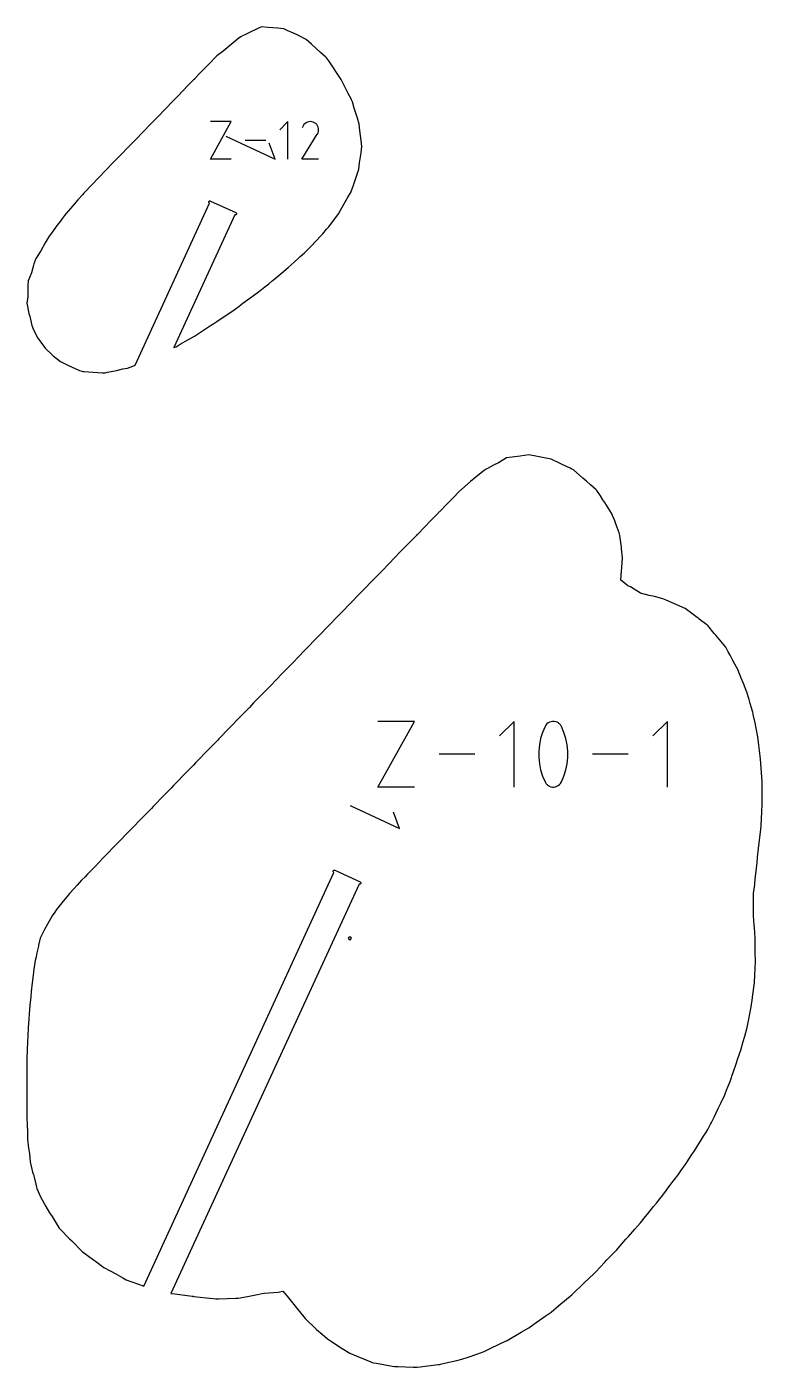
# Model space of a CAD drawing. Extents: x 0 to 560, y 0 to 480.
# Drawn here: x 352.6 to 382.9, y 84.9 to 140 of the extents above; entities that cross this region are included whole.
import ezdxf

# ---------------------------------------------------------------- set-up
doc = ezdxf.new("R2010")
doc.units = 0

msp = doc.modelspace()

# ---------------------------------------------------------------- linework, layer by layer
at = {"layer": 'annotation', "color": 1}
for p, q in [((360.184813, 134.594569), (361.038695, 136.132406)), ((361.038695, 136.132406), (360.184813, 136.132406)), ((363.374865, 136.132406), (363.032985, 135.790428)), ((363.374865, 134.594569), (363.374865, 136.132406)), ((363.997431, 135.961405), (363.952587, 135.87538)), ((364.033019, 136.011869), (363.997431, 135.961405)), ((364.075717, 136.053995), (364.033019, 136.011869)), ((364.124225, 136.087445), (364.075717, 136.053995)), ((364.177246, 136.111882), (364.124225, 136.087445)), ((364.233481, 136.126969), (364.177246, 136.111882)), ((364.291632, 136.132368), (364.233481, 136.126969)), ((364.350398, 136.127742), (364.291632, 136.132368)), ((364.408484, 136.112754), (364.350398, 136.127742)), ((364.464588, 136.087066), (364.408484, 136.112754)), ((364.514768, 136.051434), (364.464588, 136.087066)), ((364.464588, 136.087066), (364.464588, 136.087066)), ((364.556724, 136.008675), (364.514768, 136.051434)), ((364.590082, 135.960101), (364.556724, 136.008675)), ((364.614471, 135.907021), (364.590082, 135.960101)), ((364.629516, 135.850747), (364.614471, 135.907021)), ((364.614862, 135.675859), (364.630084, 135.733855)), ((364.634845, 135.792588), (364.629516, 135.850747)), ((364.630084, 135.733855), (364.634845, 135.792588)), ((360.809005, 135.52872), (362.8439, 134.592343)), ((362.456392, 135.363487), (361.615529, 135.363487)), ((362.8439, 134.592343), (362.599557, 135.252954)), ((363.951622, 134.594556), (364.582728, 135.610555)), ((364.582728, 135.610555), (364.583482, 135.611488)), ((364.582728, 135.610555), (364.582728, 135.610555)), ((364.583482, 135.611488), (364.584206, 135.61243)), ((364.584206, 135.61243), (364.584903, 135.613387)), ((364.584903, 135.613387), (364.585579, 135.614368)), ((364.585579, 135.614368), (364.586238, 135.615381)), ((364.586238, 135.615381), (364.586885, 135.616434)), ((364.586885, 135.616434), (364.587525, 135.617534)), ((364.587525, 135.617534), (364.588163, 135.61869)), ((364.588163, 135.61869), (364.588803, 135.619909)), ((364.588803, 135.619909), (364.614862, 135.675859)), ((364.588803, 135.619909), (364.588803, 135.619909)), ((361.038695, 134.594569), (360.184813, 134.594569)), ((364.634613, 134.594556), (363.951622, 134.594556)), ((367.078701, 108.752282), (368.579753, 111.455668)), ((368.579753, 111.455668), (367.078701, 111.455668)), ((372.686539, 111.455668), (372.085542, 110.854501)), ((372.686539, 108.752282), (372.686539, 111.455668)), ((374.144894, 111.420348), (374.088535, 111.389487)), ((374.205527, 111.441195), (374.144894, 111.420348)), ((374.268994, 111.451549), (374.205527, 111.441195)), ((374.333855, 111.450931), (374.268994, 111.451549)), ((374.39867, 111.438863), (374.333855, 111.450931)), ((374.461999, 111.414867), (374.39867, 111.438863)), ((379.002343, 111.455668), (378.401345, 110.854501)), ((379.002343, 108.752282), (379.002343, 111.455668)), ((373.855872, 110.997908), (373.77815, 110.747146)), ((373.959501, 111.241603), (373.855872, 110.997908)), ((373.994398, 111.299636), (373.959501, 111.241603)), ((373.959501, 111.241603), (373.959501, 111.241603)), ((374.03789, 111.34909), (373.994398, 111.299636)), ((374.088535, 111.389487), (374.03789, 111.34909)), ((374.486242, 111.402127), (374.461999, 111.414867)), ((374.461999, 111.414867), (374.461999, 111.414867)), ((374.509506, 111.387494), (374.486242, 111.402127)), ((374.531677, 111.371083), (374.509506, 111.387494)), ((374.552643, 111.35301), (374.531677, 111.371083)), ((374.57229, 111.333392), (374.552643, 111.35301)), ((374.590506, 111.312343), (374.57229, 111.333392)), ((374.607176, 111.289979), (374.590506, 111.312343)), ((374.62219, 111.266417), (374.607176, 111.289979)), ((374.635432, 111.241773), (374.62219, 111.266417)), ((374.739563, 110.997575), (374.635432, 111.241773)), ((374.635432, 111.241773), (374.635432, 111.241773)), ((374.817662, 110.746436), (374.739563, 110.997575)), ((373.726335, 110.491316), (373.700428, 110.232417)), ((373.77815, 110.747146), (373.726335, 110.491316)), ((374.869728, 110.490355), (374.817662, 110.746436)), ((374.895761, 110.231331), (374.869728, 110.490355)), ((371.071942, 110.103975), (369.593777, 110.103975)), ((373.700428, 110.232417), (373.700428, 109.97245)), ((373.700428, 109.97245), (373.726335, 109.713413)), ((374.869728, 109.712452), (374.895761, 109.971363)), ((374.895761, 109.971363), (374.895761, 110.231331)), ((377.387745, 110.103975), (375.90958, 110.103975)), ((373.726335, 109.713413), (373.77815, 109.457307)), ((373.77815, 109.457307), (373.855872, 109.20613)), ((374.739563, 109.205797), (374.817662, 109.456597)), ((374.817662, 109.456597), (374.869728, 109.712452)), ((368.579753, 108.752282), (367.078701, 108.752282)), ((373.855872, 109.20613), (373.959501, 108.961882)), ((373.959501, 108.961882), (373.959501, 108.961882)), ((373.959501, 108.961882), (373.972695, 108.937287)), ((373.972695, 108.937287), (373.987597, 108.913842)), ((373.987597, 108.913842), (374.004145, 108.89162)), ((374.004145, 108.89162), (374.022274, 108.870691)), ((374.022274, 108.870691), (374.041924, 108.851127)), ((374.041924, 108.851127), (374.063029, 108.832999)), ((374.063029, 108.832999), (374.085529, 108.816378)), ((374.085529, 108.816378), (374.10936, 108.801335)), ((374.10936, 108.801335), (374.13446, 108.787941)), ((374.13446, 108.787941), (374.13446, 108.787941)), ((374.13446, 108.787941), (374.19729, 108.764453)), ((374.19729, 108.764453), (374.261727, 108.752784)), ((374.261727, 108.752784), (374.326315, 108.752458)), ((374.326315, 108.752458), (374.389598, 108.762999)), ((374.389598, 108.762999), (374.450117, 108.78393)), ((374.450117, 108.78393), (374.506417, 108.814777)), ((374.506417, 108.814777), (374.55704, 108.855064)), ((374.55704, 108.855064), (374.600531, 108.904314)), ((374.600531, 108.904314), (374.635432, 108.962052)), ((374.635432, 108.962052), (374.739563, 109.205797)), ((374.635432, 108.962052), (374.635432, 108.962052)), ((365.929512, 107.988073), (367.964407, 107.051696)), ((367.964407, 107.051696), (367.720065, 107.712306))]:
    msp.add_line(p, q, dxfattribs=at)
at = {"layer": 'boundary', "color": 5}
for p, q in [((361.367724, 139.580793), (361.115525, 139.377204)), ((361.434786, 139.61633), (361.367724, 139.580793)), ((361.535035, 139.671975), (361.434786, 139.61633)), ((361.602096, 139.707512), (361.535035, 139.671975)), ((361.787232, 139.794574), (361.602096, 139.707512)), ((362.103296, 139.947962), (361.787232, 139.794574)), ((362.288434, 140.035024), (362.103296, 139.947962)), ((362.540633, 140.010592), (362.288434, 140.035024)), ((362.956945, 139.976831), (362.540633, 140.010592)), ((363.209142, 139.952399), (362.956945, 139.976831)), ((363.346852, 139.889769), (363.209142, 139.952399)), ((363.608371, 139.770143), (363.346852, 139.889769)), ((363.74608, 139.707512), (363.608371, 139.770143)), ((363.86057, 139.649561), (363.74608, 139.707512)), ((364.015365, 139.570247), (363.86057, 139.649561)), ((364.129855, 139.512295), (364.015365, 139.570247)), ((360.69921, 139.037955), (360.44701, 138.834367)), ((361.115525, 139.377204), (360.69921, 139.037955)), ((364.347403, 139.318048), (364.129855, 139.512295)), ((364.720551, 138.981049), (364.347403, 139.318048)), ((360.157177, 138.54181), (359.764198, 138.137389)), ((360.395076, 138.786802), (360.157177, 138.54181)), ((360.409376, 138.799874), (360.395076, 138.786802)), ((360.43271, 138.821295), (360.409376, 138.799874)), ((360.44701, 138.834367), (360.43271, 138.821295)), ((364.9381, 138.786802), (364.720551, 138.981049)), ((364.972751, 138.741598), (364.9381, 138.786802)), ((365.015917, 138.683284), (364.972751, 138.741598)), ((365.050566, 138.63808), (365.015917, 138.683284)), ((365.191262, 138.431086), (365.050566, 138.63808)), ((359.5263, 137.892397), (359.5193, 137.885191)), ((359.764198, 138.137389), (359.5263, 137.892397)), ((365.428711, 138.073085), (365.191262, 138.431086)), ((365.569408, 137.866091), (365.428711, 138.073085)), ((359.255653, 137.613893), (358.850996, 137.197579)), ((359.500742, 137.866091), (359.255653, 137.613893)), ((359.507741, 137.873297), (359.500742, 137.866091)), ((359.5193, 137.885191), (359.507741, 137.873297)), ((365.680911, 137.648477), (365.569408, 137.866091)), ((365.859774, 137.285496), (365.680911, 137.648477)), ((358.605907, 136.945381), (358.360643, 136.69297)), ((358.850996, 137.197579), (358.605907, 136.945381)), ((365.971273, 137.067882), (365.859774, 137.285496)), ((365.987704, 137.033297), (365.971273, 137.067882)), ((366.012221, 136.979965), (365.987704, 137.033297)), ((366.02865, 136.945381), (366.012221, 136.979965)), ((366.105792, 136.693182), (366.02865, 136.945381)), ((357.956265, 136.276757), (357.711317, 136.02467)), ((358.360643, 136.69297), (357.956265, 136.276757)), ((366.233421, 136.276869), (366.105792, 136.693182)), ((366.310564, 136.02467), (366.233421, 136.276869)), ((357.44713, 135.752716), (357.054525, 135.348693)), ((357.684879, 135.997449), (357.44713, 135.752716)), ((357.692129, 136.004914), (357.684879, 135.997449)), ((357.704067, 136.017205), (357.692129, 136.004914)), ((357.711317, 136.02467), (357.704067, 136.017205)), ((366.339176, 135.772472), (366.310564, 136.02467)), ((366.386886, 135.356158), (366.339176, 135.772472)), ((357.054525, 135.348693), (356.816778, 135.10396)), ((366.415496, 135.10396), (366.386886, 135.356158)), ((356.533692, 134.81251), (356.152916, 134.420577)), ((356.764168, 135.049838), (356.533692, 134.81251)), ((356.77862, 135.064709), (356.764168, 135.049838)), ((356.802329, 135.08909), (356.77862, 135.064709)), ((356.816778, 135.10396), (356.802329, 135.08909)), ((366.325197, 134.435447), (366.382103, 134.851761)), ((366.382103, 134.851761), (366.415496, 135.10396)), ((355.843461, 134.101871), (355.622108, 133.872055)), ((355.865179, 134.124253), (355.843461, 134.101871)), ((355.900716, 134.160868), (355.865179, 134.124253)), ((355.922439, 134.183249), (355.900716, 134.160868)), ((356.152916, 134.420577), (355.922439, 134.183249)), ((366.206708, 133.931051), (366.291802, 134.183249)), ((366.291802, 134.183249), (366.325197, 134.435447)), ((355.25928, 133.492355), (355.037927, 133.262538)), ((355.622108, 133.872055), (355.25928, 133.492355)), ((365.981742, 133.262538), (366.066837, 133.514737)), ((366.066837, 133.514737), (366.206708, 133.931051)), ((354.922747, 133.140934), (354.723315, 132.921064)), ((354.953592, 133.173262), (354.922747, 133.140934)), ((355.00708, 133.23021), (354.953592, 133.173262)), ((355.037927, 133.262538), (355.00708, 133.23021)), ((365.593026, 132.586902), (365.83086, 132.99735)), ((365.83086, 132.99735), (365.971273, 133.242423)), ((365.971273, 133.242423), (365.974969, 133.249549)), ((365.974969, 133.249549), (365.978048, 133.255413)), ((365.978048, 133.255413), (365.981742, 133.262538)), ((354.421174, 132.561698), (354.221741, 132.341828)), ((354.723315, 132.921064), (354.421174, 132.561698)), ((357.076082, 126.107956), (360.144552, 132.776227)), ((360.11549, 132.823577), (360.120032, 132.84255)), ((360.118556, 132.80431), (360.11549, 132.823577)), ((360.128761, 132.787683), (360.118556, 132.80431)), ((360.120032, 132.84255), (360.131488, 132.858341)), ((360.144552, 132.776227), (360.128761, 132.787683)), ((360.131488, 132.858341), (360.148115, 132.868546)), ((360.148115, 132.868546), (360.167381, 132.871612)), ((360.167381, 132.871612), (360.186355, 132.86707)), ((360.186355, 132.86707), (361.227421, 132.388013)), ((361.227421, 132.388013), (361.243213, 132.376557)), ((361.243213, 132.376557), (361.253418, 132.35993)), ((365.452611, 132.341828), (365.593026, 132.586902)), ((353.855794, 131.857702), (353.685086, 131.605053)), ((354.00204, 132.041638), (353.855794, 131.857702)), ((354.054803, 132.109901), (354.00204, 132.041638)), ((354.168974, 132.273565), (354.054803, 132.109901)), ((354.221741, 132.341828), (354.168974, 132.273565)), ((361.185619, 132.29717), (358.670743, 126.831947)), ((361.204592, 132.292629), (361.185619, 132.29717)), ((361.223859, 132.295694), (361.204592, 132.292629)), ((361.240486, 132.305899), (361.223859, 132.295694)), ((361.251942, 132.32169), (361.240486, 132.305899)), ((361.256483, 132.340663), (361.251942, 132.32169)), ((361.253418, 132.35993), (361.256483, 132.340663)), ((365.050566, 131.805461), (365.162347, 131.956081)), ((365.162347, 131.956081), (365.340826, 132.191207)), ((365.340826, 132.191207), (365.452611, 132.341828)), ((353.53884, 131.421118), (353.376824, 131.141159)), ((353.685086, 131.605053), (353.53884, 131.421118)), ((364.554226, 131.244991), (364.720391, 131.421118)), ((364.720391, 131.421118), (364.806424, 131.522695)), ((364.806424, 131.522695), (364.964534, 131.703883)), ((364.964534, 131.703883), (365.050566, 131.805461)), ((353.171416, 130.770731), (353.081329, 130.621897)), ((353.204552, 130.821872), (353.171416, 130.770731)), ((353.376824, 131.141159), (353.204552, 130.821872)), ((363.879488, 130.576478), (364.048856, 130.729502)), ((364.048856, 130.729502), (364.129855, 130.805573)), ((364.129855, 130.805573), (364.296022, 130.981701)), ((364.296022, 130.981701), (364.554226, 131.244991)), ((352.878991, 130.173281), (352.80747, 129.916865)), ((352.911181, 130.278192), (352.878991, 130.173281)), ((352.996181, 130.500406), (352.911181, 130.278192)), ((353.038755, 130.561152), (352.996181, 130.500406)), ((353.081329, 130.621897), (353.038755, 130.561152)), ((363.380343, 130.12986), (363.62729, 130.343706)), ((363.62729, 130.343706), (363.79849, 130.500407)), ((363.79849, 130.500407), (363.879488, 130.576478)), ((352.80747, 129.916865), (352.682714, 129.579696)), ((362.72596, 129.579696), (362.840641, 129.675194)), ((362.840641, 129.675194), (363.094463, 129.877662)), ((363.094463, 129.877662), (363.209142, 129.973159)), ((363.209142, 129.973159), (363.380343, 130.12986)), ((352.682714, 129.579696), (352.663622, 129.390513)), ((352.663622, 129.390513), (352.66879, 128.928792)), ((361.701465, 128.795823), (362.106315, 129.085461)), ((362.106315, 129.085461), (362.288434, 129.222298)), ((362.288434, 129.222298), (362.42595, 129.337659)), ((362.42595, 129.337659), (362.588441, 129.464335)), ((362.588441, 129.464335), (362.72596, 129.579696)), ((352.66879, 128.928792), (352.619743, 128.658985)), ((352.619743, 128.658985), (352.710597, 128.241693)), ((361.103409, 128.349479), (361.367724, 128.537905)), ((361.367724, 128.537905), (361.437803, 128.594346)), ((361.437803, 128.594346), (361.449267, 128.602546)), ((361.449267, 128.602546), (361.519348, 128.658985)), ((361.519348, 128.658985), (361.701465, 128.795823)), ((352.710597, 128.241693), (352.744628, 128.122964)), ((352.744628, 128.122964), (352.760438, 128.065651)), ((352.760438, 128.065651), (352.832342, 127.738275)), ((360.44701, 127.903328), (360.663749, 128.059439)), ((360.663749, 128.059439), (361.103409, 128.349479)), ((352.832342, 127.738275), (352.893746, 127.563365)), ((352.893746, 127.563365), (353.081329, 127.219552)), ((359.5263, 127.301067), (359.765774, 127.46645)), ((359.765774, 127.46645), (359.980787, 127.601803)), ((359.980787, 127.601803), (360.183967, 127.738275)), ((360.183967, 127.738275), (360.31549, 127.820802)), ((360.31549, 127.820802), (360.44701, 127.903328)), ((353.081329, 127.219552), (353.197843, 127.05975)), ((353.197843, 127.05975), (353.380012, 126.817566)), ((358.670743, 126.831947), (358.76347, 126.866003)), ((358.76347, 126.866003), (358.771323, 126.870633)), ((358.771323, 126.870633), (358.935022, 126.973314)), ((358.935022, 126.973314), (359.282096, 127.163273)), ((359.282096, 127.163273), (359.5263, 127.301067)), ((353.380012, 126.817566), (353.674797, 126.524235)), ((353.674797, 126.524235), (353.706558, 126.496053)), ((353.706558, 126.496053), (354.00204, 126.265712)), ((354.00204, 126.265712), (354.333973, 126.101393)), ((354.333973, 126.101393), (354.790531, 125.896854)), ((354.790531, 125.896854), (354.883219, 125.862164)), ((354.883219, 125.862164), (354.922747, 125.851471)), ((354.922747, 125.851471), (354.971106, 125.851319)), ((354.971106, 125.851319), (355.737643, 125.797215)), ((355.737643, 125.797215), (355.843461, 125.797438)), ((355.843461, 125.797438), (355.94151, 125.822764)), ((355.94151, 125.822764), (356.30725, 125.896854)), ((356.30725, 125.896854), (356.573952, 125.955719)), ((356.573952, 125.955719), (356.764168, 125.990601)), ((356.764168, 125.990601), (356.982892, 126.072894)), ((356.982892, 126.072894), (357.076082, 126.107956)), ((371.841262, 121.997502), (371.621819, 121.869144)), ((372.04239, 122.092686), (371.841262, 121.997502)), ((372.370574, 122.292403), (372.04239, 122.092686)), ((372.722206, 122.34485), (372.370574, 122.292403)), ((372.939657, 122.369767), (372.722206, 122.34485)), ((373.291287, 122.422214), (372.939657, 122.369767)), ((373.642915, 122.35418), (373.291287, 122.422214)), ((373.860365, 122.309939), (373.642915, 122.35418)), ((374.211998, 122.241905), (373.860365, 122.309939)), ((374.556724, 122.076306), (374.211998, 122.241905)), ((374.667553, 122.025295), (374.556724, 122.076306)), ((374.996452, 121.869144), (374.667553, 122.025295)), ((371.198566, 121.566504), (370.894439, 121.328588)), ((371.449866, 121.783013), (371.198566, 121.566504)), ((371.535841, 121.826079), (371.449866, 121.783013)), ((371.621819, 121.869144), (371.535841, 121.826079)), ((375.064579, 121.834807), (374.996452, 121.869144)), ((375.132705, 121.80047), (375.064579, 121.834807)), ((375.520813, 121.46648), (375.132705, 121.80047)), ((375.667242, 121.336862), (375.520813, 121.46648)), ((370.467997, 120.948434), (370.141083, 120.617432)), ((370.492713, 120.971964), (370.467997, 120.948434)), ((370.504439, 120.982417), (370.492713, 120.971964)), ((370.529156, 121.005948), (370.504439, 120.982417)), ((370.894439, 121.328588), (370.529156, 121.005948)), ((375.831967, 121.18886), (375.667242, 121.336862)), ((376.053419, 120.993295), (375.831967, 121.18886)), ((376.073609, 120.970864), (376.053419, 120.993295)), ((376.093799, 120.948434), (376.073609, 120.970864)), ((376.237842, 120.728165), (376.093799, 120.948434)), ((369.935358, 120.412524), (369.608442, 120.081523)), ((370.141083, 120.617432), (369.935358, 120.412524)), ((376.337574, 120.576479), (376.237842, 120.728165)), ((376.416875, 120.455461), (376.337574, 120.576479)), ((376.695648, 120.027723), (376.416875, 120.455461)), ((369.555659, 120.027723), (369.224232, 119.686438)), ((369.57586, 120.048352), (369.555659, 120.027723)), ((369.588242, 120.060894), (369.57586, 120.048352)), ((369.608442, 120.081523), (369.588242, 120.060894)), ((376.827468, 119.700844), (376.695648, 120.027723)), ((376.874507, 119.58628), (376.827468, 119.700844)), ((369.019164, 119.475164), (368.687732, 119.133879)), ((369.224232, 119.686438), (369.019164, 119.475164)), ((376.89207, 119.538007), (376.874507, 119.58628)), ((376.974129, 119.326749), (376.89207, 119.538007)), ((377.009415, 119.21688), (376.974129, 119.326749)), ((377.044703, 119.107012), (377.009415, 119.21688)), ((368.312434, 118.74731), (368.000419, 118.426118)), ((368.661645, 119.107012), (368.312434, 118.74731)), ((368.671693, 119.117358), (368.661645, 119.107012)), ((368.67769, 119.123533), (368.671693, 119.117358)), ((368.687732, 119.133879), (368.67769, 119.123533)), ((377.089459, 118.724888), (377.044703, 119.107012)), ((377.102376, 118.609281), (377.089459, 118.724888)), ((377.107337, 118.567525), (377.102376, 118.609281)), ((367.767024, 118.185743), (367.534387, 117.946041)), ((367.767292, 118.186022), (367.767024, 118.185743)), ((367.767566, 118.186302), (367.767292, 118.186022)), ((368.000419, 118.426118), (367.767566, 118.186302)), ((377.15341, 118.186302), (377.107337, 118.567525)), ((377.126516, 117.79238), (377.15341, 118.186302)), ((367.222727, 117.625179), (366.873818, 117.265592)), ((367.534387, 117.946041), (367.222727, 117.625179)), ((377.078288, 117.265592), (377.111042, 117.655816)), ((377.111042, 117.655816), (377.121948, 117.748499)), ((377.121948, 117.748499), (377.126516, 117.79238)), ((366.846311, 117.237257), (366.515028, 116.896471)), ((366.856839, 117.248102), (366.846311, 117.237257)), ((366.863292, 117.254747), (366.856839, 117.248102)), ((366.873818, 117.265592), (366.863292, 117.254747)), ((377.340122, 117.064103), (377.078288, 117.265592)), ((377.369275, 117.028499), (377.340122, 117.064103)), ((377.474755, 116.984891), (377.369275, 117.028499)), ((377.894837, 116.731415), (377.474755, 116.984891)), ((366.309993, 116.685666), (365.978708, 116.344881)), ((366.515028, 116.896471), (366.309993, 116.685666)), ((378.24647, 116.636603), (377.894837, 116.731415)), ((378.46392, 116.589684), (378.24647, 116.636603)), ((378.81555, 116.494871), (378.46392, 116.589684)), ((378.943941, 116.440037), (378.81555, 116.494871)), ((379.040585, 116.399716), (378.943941, 116.440037)), ((379.168976, 116.344881), (379.040585, 116.399716)), ((365.603941, 115.959609), (365.404817, 115.754904)), ((365.9256, 116.290342), (365.603941, 115.959609)), ((365.945948, 116.31124), (365.9256, 116.290342)), ((365.958363, 116.323984), (365.945948, 116.31124)), ((365.978708, 116.344881), (365.958363, 116.323984)), ((379.392218, 116.246153), (379.168976, 116.344881)), ((379.513023, 116.193025), (379.392218, 116.246153)), ((379.736261, 116.094297), (379.513023, 116.193025)), ((380.229716, 115.723722), (379.736261, 116.094297)), ((365.004893, 115.343595), (364.693299, 115.02282)), ((365.034864, 115.37445), (365.004893, 115.343595)), ((365.053188, 115.393316), (365.034864, 115.37445)), ((365.08316, 115.424171), (365.053188, 115.393316)), ((365.404817, 115.754904), (365.08316, 115.424171)), ((380.301606, 115.669831), (380.229716, 115.723722)), ((380.307864, 115.665078), (380.301606, 115.669831)), ((380.628244, 115.424171), (380.307864, 115.665078)), ((380.642607, 115.410542), (380.628244, 115.424171)), ((380.656968, 115.396913), (380.642607, 115.410542)), ((380.923721, 115.075859), (380.656968, 115.396913)), ((364.50037, 114.824236), (364.188778, 114.503459)), ((364.693299, 115.02282), (364.50037, 114.824236)), ((380.928958, 115.069615), (380.923721, 115.075859)), ((380.988736, 114.997725), (380.928958, 115.069615)), ((381.399357, 114.503459), (380.988736, 114.997725)), ((364.084179, 114.39579), (363.782501, 114.085378)), ((364.124216, 114.437008), (364.084179, 114.39579)), ((364.148737, 114.46224), (364.124216, 114.437008)), ((364.188778, 114.503459), (364.148737, 114.46224)), ((381.470889, 114.374356), (381.399357, 114.503459)), ((381.506149, 114.311132), (381.470889, 114.374356)), ((381.577682, 114.182028), (381.506149, 114.311132)), ((381.694224, 113.959502), (381.577682, 114.182028)), ((363.595679, 113.893161), (363.294002, 113.58275)), ((363.782501, 114.085378), (363.595679, 113.893161)), ((381.775277, 113.805276), (381.694224, 113.959502)), ((381.891818, 113.582749), (381.775277, 113.805276)), ((362.871685, 113.148242), (362.691107, 112.9623)), ((363.163472, 113.448503), (362.871685, 113.148242)), ((363.213423, 113.499872), (363.163472, 113.448503)), ((363.244051, 113.53138), (363.213423, 113.499872)), ((363.294002, 113.58275), (363.244051, 113.53138)), ((382.037659, 113.231119), (381.891818, 113.582749)), ((382.127655, 113.013669), (382.037659, 113.231119)), ((362.302602, 112.562409), (362.242761, 112.500785)), ((362.339474, 112.600413), (362.302602, 112.562409)), ((362.39932, 112.662039), (362.339474, 112.600413)), ((362.691107, 112.9623), (362.39932, 112.662039)), ((382.273497, 112.662039), (382.127655, 113.013669)), ((382.362743, 112.352935), (382.273497, 112.662039)), ((361.786991, 112.031334), (361.505381, 111.741328)), ((361.961151, 112.210779), (361.786991, 112.031334)), ((362.242761, 112.500785), (361.961151, 112.210779)), ((382.409144, 112.184203), (382.362743, 112.352935)), ((382.498392, 111.8751), (382.409144, 112.184203)), ((361.322045, 111.55252), (361.050536, 111.273)), ((361.392067, 111.624631), (361.322045, 111.55252)), ((361.435359, 111.669218), (361.392067, 111.624631)), ((361.505381, 111.741328), (361.435359, 111.669218)), ((382.509924, 111.832573), (382.498392, 111.8751)), ((382.523052, 111.783854), (382.509924, 111.832573)), ((382.534584, 111.741328), (382.523052, 111.783854)), ((382.6053, 111.389697), (382.534584, 111.741328)), ((360.882633, 111.100137), (360.611118, 110.820617)), ((361.050536, 111.273), (360.882633, 111.100137)), ((382.646223, 111.172247), (382.6053, 111.389697)), ((382.716937, 110.820617), (382.646223, 111.172247)), ((360.139883, 110.335553), (359.978196, 110.169089)), ((360.40134, 110.604735), (360.139883, 110.335553)), ((360.481455, 110.687183), (360.40134, 110.604735)), ((360.531, 110.738169), (360.481455, 110.687183)), ((360.611118, 110.820617), (360.531, 110.738169)), ((382.763472, 110.468987), (382.716937, 110.820617)), ((382.790277, 110.251537), (382.763472, 110.468987)), ((359.626563, 109.807026), (359.570801, 109.749589)), ((359.716737, 109.899907), (359.626563, 109.807026)), ((359.978196, 110.169089), (359.716737, 109.899907)), ((382.836807, 109.899907), (382.790277, 110.251537)), ((382.860556, 109.548278), (382.836807, 109.899907)), ((359.074118, 109.237946), (358.822923, 108.979196)), ((359.229428, 109.397958), (359.074118, 109.237946)), ((359.48063, 109.656709), (359.229428, 109.397958)), ((359.570801, 109.749589), (359.48063, 109.656709)), ((382.875821, 109.330828), (382.860556, 109.548278)), ((382.89957, 108.979196), (382.875821, 109.330828)), ((358.559919, 108.708245), (358.318926, 108.460071)), ((358.66035, 108.811702), (358.559919, 108.708245)), ((358.72249, 108.87574), (358.66035, 108.811702)), ((358.822923, 108.979196), (358.72249, 108.87574)), ((382.900659, 108.627566), (382.89957, 108.979196)), ((358.170049, 108.30666), (357.92906, 108.058487)), ((358.318926, 108.460071), (358.170049, 108.30666)), ((382.900705, 108.410116), (382.900659, 108.627566)), ((382.901793, 108.058487), (382.900705, 108.410116)), ((357.639209, 107.760017), (357.408276, 107.522292)), ((357.749848, 107.873922), (357.639209, 107.760017)), ((357.818421, 107.94458), (357.749848, 107.873922)), ((357.92906, 108.058487), (357.818421, 107.94458)), ((382.877897, 107.489405), (382.884597, 107.706856)), ((382.884597, 107.706856), (382.901793, 108.058487)), ((356.914153, 107.013538), (356.839193, 106.936329)), ((357.034853, 107.137775), (356.914153, 107.013538)), ((357.265785, 107.375499), (357.034853, 107.137775)), ((357.408276, 107.522292), (357.265785, 107.375499)), ((382.819267, 106.786146), (382.860696, 107.137775)), ((382.860696, 107.137775), (382.877897, 107.489405)), ((356.497506, 106.584699), (356.361201, 106.444457)), ((356.718498, 106.812091), (356.497506, 106.584699)), ((356.839193, 106.936329), (356.718498, 106.812091)), ((382.754814, 106.217065), (382.796244, 106.568696)), ((382.796244, 106.568696), (382.819267, 106.786146)), ((355.928423, 105.999302), (355.797788, 105.864929)), ((356.009568, 106.082694), (355.928423, 105.999302)), ((356.140209, 106.217065), (356.009568, 106.082694)), ((356.361201, 106.444457), (356.140209, 106.217065)), ((382.713453, 105.865434), (382.754814, 106.217065)), ((355.456122, 105.513612), (355.245036, 105.296354)), ((355.586703, 105.64767), (355.456122, 105.513612)), ((355.797788, 105.864929), (355.586703, 105.64767)), ((382.656337, 105.296354), (382.697698, 105.647984)), ((382.697698, 105.647984), (382.713453, 105.865434)), ((354.877077, 104.91776), (354.690777, 104.710885)), ((355.017621, 105.062514), (354.877077, 104.91776)), ((355.10449, 105.151597), (355.017621, 105.062514)), ((355.245036, 105.296354), (355.10449, 105.151597)), ((357.434154, 88.217782), (365.265059, 105.235579)), ((365.235998, 105.282929), (365.240539, 105.301902)), ((365.239063, 105.263663), (365.235998, 105.282929)), ((365.249268, 105.247035), (365.239063, 105.263663)), ((365.240539, 105.301902), (365.251995, 105.317694)), ((365.265059, 105.235579), (365.249268, 105.247035)), ((365.251995, 105.317694), (365.268622, 105.327899)), ((365.268622, 105.327899), (365.287889, 105.330964)), ((365.287889, 105.330964), (365.306862, 105.326423)), ((365.306862, 105.326423), (366.347929, 104.847366)), ((366.347929, 104.847366), (366.36372, 104.83591)), ((366.36372, 104.83591), (366.373925, 104.819283)), ((366.37699, 104.800016), (366.372449, 104.781043)), ((366.373925, 104.819283), (366.37699, 104.800016)), ((382.597014, 104.734683), (382.616003, 104.970276)), ((382.616003, 104.970276), (382.656337, 105.296354)), ((354.385069, 104.375643), (354.219739, 104.171036)), ((354.571367, 104.582518), (354.385069, 104.375643)), ((354.690777, 104.710885), (354.571367, 104.582518)), ((366.306126, 104.756522), (358.556138, 87.91457)), ((366.325099, 104.751981), (366.306126, 104.756522)), ((366.344366, 104.755047), (366.325099, 104.751981)), ((366.360993, 104.765252), (366.344366, 104.755047)), ((366.372449, 104.781043), (366.360993, 104.765252)), ((382.544098, 104.375644), (382.597014, 104.734683)), ((382.544627, 104.081454), (382.544098, 104.375644)), ((353.849842, 103.707974), (353.768423, 103.601956)), ((353.95636, 103.854997), (353.849842, 103.707974)), ((354.121698, 104.059604), (353.95636, 103.854997)), ((354.219739, 104.171036), (354.121698, 104.059604)), ((382.542561, 103.735977), (382.544627, 104.081454)), ((382.542984, 103.454933), (382.542561, 103.735977)), ((353.661905, 103.454933), (353.478232, 103.103303)), ((353.768423, 103.601956), (353.661905, 103.454933)), ((382.570643, 103.066557), (382.542984, 103.454933)), ((353.349779, 102.885853), (353.166102, 102.534222)), ((353.478232, 103.103303), (353.349779, 102.885853)), ((382.578956, 102.967281), (382.570643, 103.066557)), ((382.606174, 102.534222), (382.578956, 102.967281)), ((353.096061, 102.207077), (353.035656, 101.929757)), ((353.104978, 102.24738), (353.096061, 102.207077)), ((353.166102, 102.534222), (353.104978, 102.24738)), ((382.618398, 102.225899), (382.606174, 102.534222)), ((382.618146, 101.919575), (382.618398, 102.225899)), ((352.966554, 101.613512), (352.914779, 101.260431)), ((353.001105, 101.771633), (352.966554, 101.613512)), ((353.035656, 101.929757), (353.001105, 101.771633)), ((382.615249, 101.261882), (382.629109, 101.613512)), ((382.629109, 101.613512), (382.618146, 101.919575)), ((352.880898, 101.004486), (352.836503, 100.6928)), ((352.914779, 101.260431), (352.880898, 101.004486)), ((382.587565, 100.6928), (382.601423, 101.044431)), ((382.601423, 101.044431), (382.615249, 101.261882)), ((352.836503, 100.6928), (352.797213, 100.341171)), ((382.527122, 100.303574), (382.558838, 100.497948)), ((382.558838, 100.497948), (382.587565, 100.6928)), ((352.77945, 100.123721), (352.740158, 99.772091)), ((352.797213, 100.341171), (352.77945, 100.123721)), ((382.465887, 99.772091), (382.480234, 99.928868)), ((382.480234, 99.928868), (382.484044, 99.951944)), ((382.484044, 99.951944), (382.498392, 100.108722)), ((382.498392, 100.108722), (382.527122, 100.303574)), ((352.712568, 99.420459), (352.7045, 99.203009)), ((352.740158, 99.772091), (352.712568, 99.420459)), ((382.350513, 99.203009), (382.397053, 99.42046)), ((382.397053, 99.42046), (382.465887, 99.772091)), ((352.676909, 98.851379), (352.65601, 98.499751)), ((352.7045, 99.203009), (352.676909, 98.851379)), ((382.182516, 98.499751), (382.281678, 98.851379)), ((382.281678, 98.851379), (382.350513, 99.203009)), ((352.651275, 98.282301), (352.630372, 97.930668)), ((352.65601, 98.499751), (352.651275, 98.282301)), ((382.016326, 97.930668), (382.115491, 98.282301)), ((382.115491, 98.282301), (382.182516, 98.499751)), ((352.630372, 97.930668), (352.62434, 97.579038)), ((381.90254, 97.579038), (382.016326, 97.930668)), ((352.625785, 97.361589), (352.619744, 97.009961)), ((352.62434, 97.579038), (352.625785, 97.361589)), ((381.711405, 97.009961), (381.825196, 97.361589)), ((381.825196, 97.361589), (381.90254, 97.579038)), ((352.619744, 97.009961), (352.621487, 96.658331)), ((352.621487, 96.658331), (352.623707, 96.44088)), ((381.503157, 96.442633), (381.577682, 96.635538)), ((381.577682, 96.635538), (381.63318, 96.794264)), ((381.63318, 96.794264), (381.655911, 96.851232)), ((381.655911, 96.851232), (381.711405, 97.009961)), ((352.623707, 96.44088), (352.625449, 96.089247)), ((352.625449, 96.089247), (352.624267, 95.737617)), ((381.19888, 95.737617), (381.362556, 96.089247)), ((381.362556, 96.089247), (381.437077, 96.282151)), ((381.437077, 96.282151), (381.503157, 96.442633)), ((352.622252, 95.520168), (352.621067, 95.16854)), ((352.624267, 95.737617), (352.622252, 95.520168)), ((380.926105, 95.16854), (381.089776, 95.520168)), ((381.089776, 95.520168), (381.19888, 95.737617)), ((352.621067, 95.16854), (352.630097, 94.816907)), ((380.656968, 94.656788), (380.770404, 94.875843)), ((380.770404, 94.875843), (380.81267, 94.949481)), ((380.81267, 94.949481), (380.926105, 95.16854)), ((352.630097, 94.816907), (352.642906, 94.599457)), ((352.642906, 94.599457), (352.65193, 94.247826)), ((380.406385, 94.247826), (380.487047, 94.3804)), ((380.487047, 94.3804), (380.576307, 94.524213)), ((380.576307, 94.524213), (380.656968, 94.656788)), ((352.65193, 94.247826), (352.688588, 93.896198)), ((352.688588, 93.896198), (352.725975, 93.678748)), ((380.041959, 93.683216), (380.109922, 93.784349)), ((380.109922, 93.784349), (380.406385, 94.247826)), ((352.725975, 93.678748), (352.762637, 93.327116)), ((352.762637, 93.327116), (352.861317, 92.900664)), ((379.736261, 93.203391), (379.776239, 93.265254)), ((379.776239, 93.265254), (379.816217, 93.327116)), ((379.816217, 93.327116), (380.010411, 93.633774)), ((380.010411, 93.633774), (380.041959, 93.683216)), ((352.861317, 92.900664), (352.890798, 92.804475)), ((352.890798, 92.804475), (352.918848, 92.69622)), ((352.918848, 92.69622), (352.986681, 92.406408)), ((379.139666, 92.406408), (379.435179, 92.800787)), ((379.435179, 92.800787), (379.523736, 92.916074)), ((379.523736, 92.916074), (379.554873, 92.958492)), ((379.554873, 92.958492), (379.736261, 93.203391)), ((352.986681, 92.406408), (353.01903, 92.289577)), ((353.01903, 92.289577), (353.035656, 92.229952)), ((353.035656, 92.229952), (353.188334, 91.89593)), ((378.81555, 91.955143), (378.96208, 92.160896)), ((378.96208, 92.160896), (378.993135, 92.200655)), ((378.993135, 92.200655), (379.139666, 92.406408)), ((353.188334, 91.89593), (353.402518, 91.485695)), ((378.419811, 91.485695), (378.542689, 91.631572)), ((378.542689, 91.631572), (378.692667, 91.809263)), ((378.692667, 91.809263), (378.81555, 91.955143)), ((353.402518, 91.485695), (353.557679, 91.226234)), ((353.557679, 91.226234), (353.663755, 91.074624)), ((353.663755, 91.074624), (353.95636, 90.599779)), ((377.894837, 90.820184), (378.096225, 91.077985)), ((378.096225, 91.077985), (378.178308, 91.175065)), ((378.178308, 91.175065), (378.419811, 91.485695)), ((353.95636, 90.599779), (353.973283, 90.582382)), ((353.973283, 90.582382), (353.990204, 90.564984)), ((353.990204, 90.564984), (354.380881, 90.161474)), ((377.394476, 90.261307), (377.659212, 90.564984)), ((377.659212, 90.564984), (377.777026, 90.692584)), ((377.777026, 90.692584), (377.894837, 90.820184)), ((354.380881, 90.161474), (354.468707, 90.076059)), ((354.468707, 90.076059), (354.877077, 89.661255)), ((376.974129, 89.774), (377.286263, 90.142207)), ((377.286263, 90.142207), (377.394476, 90.261307)), ((354.877077, 89.661255), (354.888414, 89.652766)), ((354.888414, 89.652766), (354.899751, 89.644277)), ((354.899751, 89.644277), (355.372955, 89.294922)), ((376.508085, 89.292337), (376.846541, 89.644277)), ((376.846541, 89.644277), (376.910335, 89.709138)), ((376.910335, 89.709138), (376.974129, 89.774)), ((355.372955, 89.294922), (355.446782, 89.242389)), ((355.446782, 89.242389), (355.797787, 88.987847)), ((355.797787, 88.987847), (356.05341, 88.849027)), ((356.05341, 88.849027), (356.28196, 88.723566)), ((376.010057, 88.764518), (376.053419, 88.805471)), ((376.053419, 88.805471), (376.409332, 89.191263)), ((376.409332, 89.191263), (376.508085, 89.292337)), ((356.28196, 88.723566), (356.579594, 88.557985)), ((356.579594, 88.557985), (356.718498, 88.480446)), ((356.718498, 88.480446), (357.180159, 88.310644)), ((357.180159, 88.310644), (357.22376, 88.294744)), ((357.22376, 88.294744), (357.3682, 88.241908)), ((375.132705, 87.920388), (375.495659, 88.278506)), ((375.495659, 88.278506), (375.587344, 88.364194)), ((375.587344, 88.364194), (375.966696, 88.723566)), ((375.966696, 88.723566), (376.010057, 88.764518)), ((357.3682, 88.241908), (357.434154, 88.217782)), ((358.556138, 87.91457), (358.559919, 87.913639)), ((358.559919, 87.913639), (358.72096, 87.893093)), ((358.72096, 87.893093), (359.423315, 87.802853)), ((359.423315, 87.802853), (359.472338, 87.796531)), ((359.472338, 87.796531), (359.48063, 87.795472)), ((359.48063, 87.795472), (359.49018, 87.794382)), ((359.49018, 87.794382), (360.294895, 87.708433)), ((360.294895, 87.708433), (360.40134, 87.696177)), ((360.512272, 87.697249), (361.231588, 87.716741)), ((361.231588, 87.716741), (361.322044, 87.717657)), ((361.322044, 87.717657), (361.403216, 87.730255)), ((361.403216, 87.730255), (361.775472, 87.802853)), ((361.775472, 87.802853), (362.121257, 87.871406)), ((362.121257, 87.871406), (362.242761, 87.897821)), ((362.242761, 87.897821), (362.388959, 87.92553)), ((362.388959, 87.92553), (362.967722, 87.967107)), ((362.967722, 87.967107), (363.163472, 88.006277)), ((363.163472, 88.006277), (363.250074, 87.904565)), ((363.250074, 87.904565), (363.336678, 87.802853)), ((363.336678, 87.802853), (363.612356, 87.459495)), ((374.604742, 87.482614), (374.991851, 87.802853)), ((374.991851, 87.802853), (375.06228, 87.86162)), ((375.06228, 87.86162), (375.132705, 87.920388)), ((360.40134, 87.696177), (360.512272, 87.697249)), ((363.612356, 87.459495), (363.671789, 87.385119)), ((363.671789, 87.385119), (364.079701, 86.882142)), ((373.970842, 86.981258), (374.211998, 87.147654)), ((374.211998, 87.147654), (374.531828, 87.423274)), ((374.531828, 87.423274), (374.604742, 87.482614)), ((364.079701, 86.882142), (364.081721, 86.879817)), ((364.081721, 86.879817), (364.084179, 86.877012)), ((364.084179, 86.877012), (364.552605, 86.433775)), ((373.291287, 86.500285), (373.50147, 86.653421)), ((373.50147, 86.653421), (373.828858, 86.882142)), ((373.828858, 86.882142), (373.970842, 86.981258)), ((364.552605, 86.433775), (364.787296, 86.234626)), ((364.787296, 86.234626), (365.004893, 86.046707)), ((365.004893, 86.046707), (365.079487, 85.994735)), ((372.394078, 85.981912), (372.983124, 86.326638)), ((372.983124, 86.326638), (373.291287, 86.500285)), ((365.079487, 85.994735), (365.127752, 85.961435)), ((365.127752, 85.961435), (365.6111, 85.646933)), ((365.6111, 85.646933), (365.9256, 85.453499)), ((371.151973, 85.421568), (371.449866, 85.521427)), ((371.449866, 85.521427), (371.726937, 85.663413)), ((371.726937, 85.663413), (372.355783, 85.961435)), ((372.355783, 85.961435), (372.361216, 85.964016)), ((372.361216, 85.964016), (372.370574, 85.968422)), ((372.370574, 85.968422), (372.394078, 85.981912)), ((365.9256, 85.453499), (366.178344, 85.34478)), ((366.178344, 85.34478), (366.784535, 85.099275)), ((366.784535, 85.099275), (366.846311, 85.073207)), ((366.846311, 85.073207), (366.889922, 85.064771)), ((366.889922, 85.064771), (367.018841, 85.040721)), ((367.018841, 85.040721), (367.667035, 84.924628)), ((368.813391, 84.898207), (369.564491, 84.987426)), ((369.564491, 84.987426), (369.608442, 84.993837)), ((369.608442, 84.993837), (369.653316, 85.004759)), ((369.653316, 85.004759), (369.812839, 85.040721)), ((369.812839, 85.040721), (370.33271, 85.160838)), ((370.33271, 85.160838), (370.529156, 85.204166)), ((370.529156, 85.204166), (370.798406, 85.29534)), ((370.798406, 85.29534), (371.151973, 85.421568)), ((367.667035, 84.924628), (367.767024, 84.9087)), ((367.767024, 84.9087), (367.903102, 84.904643)), ((367.903102, 84.904643), (368.530606, 84.883597)), ((368.530606, 84.883597), (368.687732, 84.878946)), ((368.687732, 84.878946), (368.813391, 84.898207))]:
    msp.add_line(p, q, dxfattribs=at)
at = {"layer": 'hole', "color": 5}
for p, q in [((365.896227, 102.570001), (365.9256, 102.605778)), ((365.9256, 102.605778), (365.954271, 102.570001)), ((365.866854, 102.534222), (365.896227, 102.570001)), ((365.896227, 102.493069), (365.866854, 102.534222)), ((365.9256, 102.451918), (365.896227, 102.493069)), ((365.954271, 102.493069), (365.9256, 102.451918)), ((365.954271, 102.570001), (365.982942, 102.534223)), ((365.982942, 102.534223), (365.954271, 102.493069))]:
    msp.add_line(p, q, dxfattribs=at)

doc.saveas('drawing.dxf')
